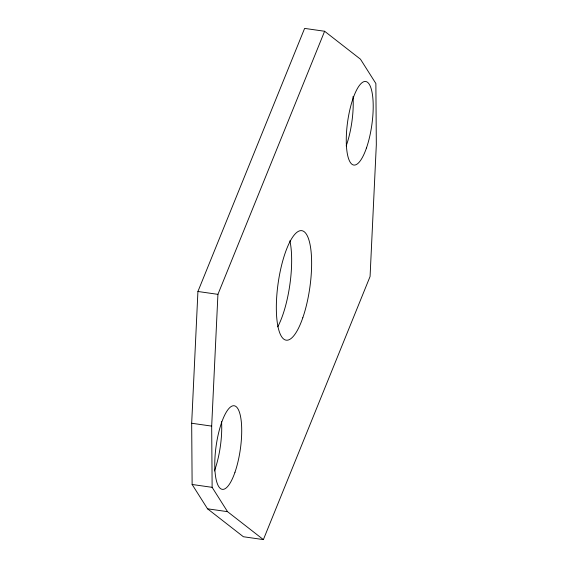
<?xml version="1.0" encoding="UTF-8"?>
<svg xmlns="http://www.w3.org/2000/svg" width="568" height="568" viewBox="0 0 568 568"><rect width="100%" height="100%" fill="white"/><g stroke="black" fill="none" stroke-linecap="round" stroke-linejoin="round"><path stroke-width="0.85" d="M191.679 423.252L197.927 291.49L304.618 28.4L324.619 31.261L360.467 59.193L375.874 83.524L376.321 144.748L370.073 276.51L263.382 539.6L243.381 536.739L207.533 508.807L192.126 484.476L191.679 423.252L211.679 426.114L212.127 487.337L227.534 511.661L263.382 539.6M211.679 426.114L217.927 294.352L324.619 31.261M197.927 291.49L217.927 294.352M192.126 484.476L212.127 487.337M207.533 508.807L227.534 511.661M352.991 96.603A42.209 12.212 -81.9 0 1 346.189 145.912M289.9 240.761A55.295 15.996 -81.9 0 1 277.724 326.834M221.555 421.697A42.209 12.212 -81.9 0 1 214.406 470.971M366.466 147.978A42.209 12.212 -81.9 0 0 366.509 81.714A42.209 12.212 -81.9 0 0 346.267 140.189A42.209 12.212 -81.9 0 0 366.466 147.978M302.801 317.768A55.295 15.996 -81.9 0 0 302.858 230.963A55.295 15.996 -81.9 0 0 276.332 307.565A55.295 15.996 -81.9 0 0 302.801 317.768M234.974 472.249A42.209 12.212 -81.9 0 0 235.017 405.985A42.209 12.212 -81.9 0 0 214.768 464.461A42.209 12.212 -81.9 0 0 234.974 472.249"/></g></svg>
